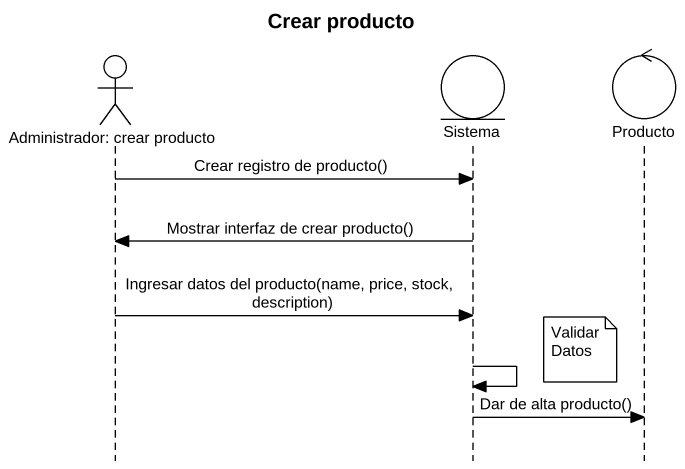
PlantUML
@startuml
title Crear producto
hide footbox
actor "Administrador: crear producto" as Administrador_crear_producto
entity Sistema
control Producto

Administrador_crear_producto -> Sistema : Crear registro de producto()
Sistema -> Administrador_crear_producto : Mostrar interfaz de crear producto()
Administrador_crear_producto -> Sistema : Ingresar datos del producto(name, price, stock, description)
note left of Producto : Validar Datos
Sistema -> Sistema
Sistema -> Producto : Dar de alta producto()
@enduml
